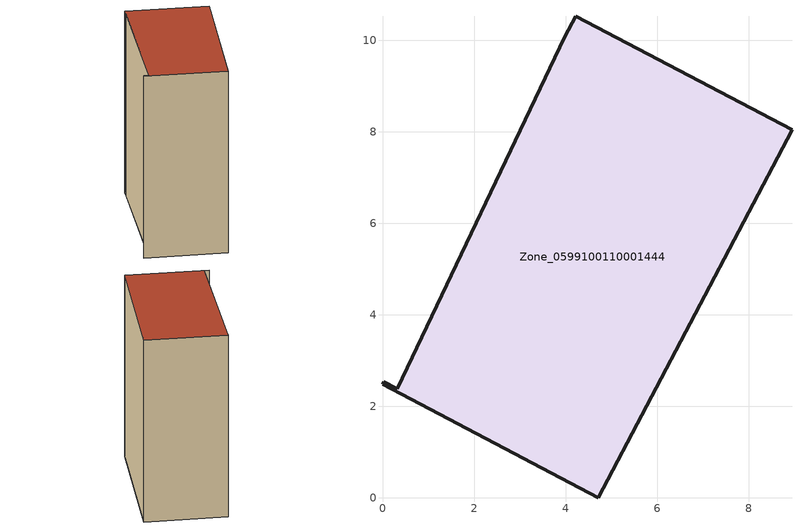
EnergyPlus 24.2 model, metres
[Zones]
Zone_0599100110001444
 floor ground (C_G): 0.32,2.38 3.99,10.08 4.22,10.53 8.95,8.04 4.72,0 0,2.48 0.03,2.54 z0
 wall outside (C_F): 4.72,0 8.95,8.04 4.22,10.53 3.99,10.08 0.32,2.38 0.03,2.54 0,2.48 4.72,0 z0:12.82
 roof outside (C_R): 3.99,10.08 0.32,2.38 0.03,2.54 0,2.48 4.72,0 8.95,8.04 4.22,10.53 z12.82
[BUILDING]
Pand.0599100110001444: North Axis=0; Terrain=City; Loads Convergence Tolerance Value=0.04; Temperature Convergence Tolerance Value=0.4; Solar Distribution=FullExterior; Maximum Number of Warmup Days=25; Minimum Number of Warmup Days=1
[Site:Location]
Rotterdam.The.Hague.AP_ZH_NLD Design_Conditions: Latitude=51.96; Longitude=4.45; Time Zone=1; Elevation=-4.5
[SITE:GROUNDTEMPERATURE:BUILDINGSURFACE]
18, 18, 18, 18, 18, 18, 18, 18, 18, 18, 18, 18
[MATERIAL] Thermal Absorptance=0.9; Solar Absorptance=0.7; Visible Absorptance=0.7
Name | Roughness | Thickness | Conductivity | Density | Specific Heat
G.TI.2015-2018 | MediumSmooth | 0.15 | 0.0428571 | 540 | 1210
F.TI.2015-2018 | Rough | 0.3 | 0.0666667 | 1920 | 840
R.TI.2015-2018 | MediumRough | 0.2 | 0.0333333 | 1500 | 1000
[CONSTRUCTION]
C_G: G.TI.2015-2018
C_F: F.TI.2015-2018
C_R: R.TI.2015-2018
[ZONE]
Zone_0599100110001444: Type=1; Multiplier=1; Ceiling Height=Autocalculate; Volume=Autocalculate; Floor Area=autocalculate; Part of Total Floor Area=Yes
[ZONEINFILTRATION:DESIGNFLOWRATE]
Infil_Zone_0599100110001444: Zone or ZoneList or Space or SpaceList=Zone_0599100110001444; Schedule=AlwaysOn; Design Flow Rate Calculation Method=Flow/Area; Flow Rate per Floor Area=0.0015; Constant Term Coefficient=1; Temperature Term Coefficient=0; Velocity Term Coefficient=0; Velocity Squared Term Coefficient=0
[HVACTEMPLATE:ZONE:IDEALLOADSAIRSYSTEM]
Zone_0599100110001444: Maximum Heating Supply Air Temperature=50; Minimum Cooling Supply Air Temperature=13; Maximum Heating Supply Air Humidity Ratio=0.0156; Minimum Cooling Supply Air Humidity Ratio=0.0077; Heating Limit=NoLimit; Cooling Limit=NoLimit; Dehumidification Control Type=ConstantSensibleHeatRatio; Cooling Sensible Heat Ratio=0.7; Dehumidification Setpoint=60; Humidification Control Type=None; Humidification Setpoint=30; Outdoor Air Method=None; Outdoor Air Flow Rate per Person=0.00944; Outdoor Air Flow Rate per Zone Floor Area=0; Outdoor Air Flow Rate per Zone=0; Demand Controlled Ventilation Type=None; Outdoor Air Economizer Type=NoEconomizer; Heat Recovery Type=None; Sensible Heat Recovery Effectiveness=0.7; Latent Heat Recovery Effectiveness=0.65
[ZONECONTROL:THERMOSTAT]
ThermostatControl_Zone_0599100110001444: Zone or ZoneList=Zone_0599100110001444; Control Type Schedule=DualSetpointControlType; Control 1=Thermostat_Zone_0599100110001444; Temperature Difference Between Cutout And Setpoint=0
[THERMOSTATSETPOINT:DUALSETPOINT]
Thermostat_Zone_0599100110001444: Heating Setpoint Temperature Schedule=HeatingSetpoint_Zone_0599100110001444; Cooling Setpoint Temperature Schedule=CoolingSetpoint_Zone_0599100110001444
[SCHEDULE:COMPACT]
HeatingSetpoint_Zone_0599100110001444: Through: 12/31, For: AllDays, Until: 24:00, 21
CoolingSetpoint_Zone_0599100110001444: Through: 12/31, For: AllDays, Until: 24:00, 24
DualSetpointControlType: Through: 12/31, For: AllDays, Until: 24:00, 4
AlwaysOn: Through: 12/31, For: AllDays, Until: 24:00, 1
